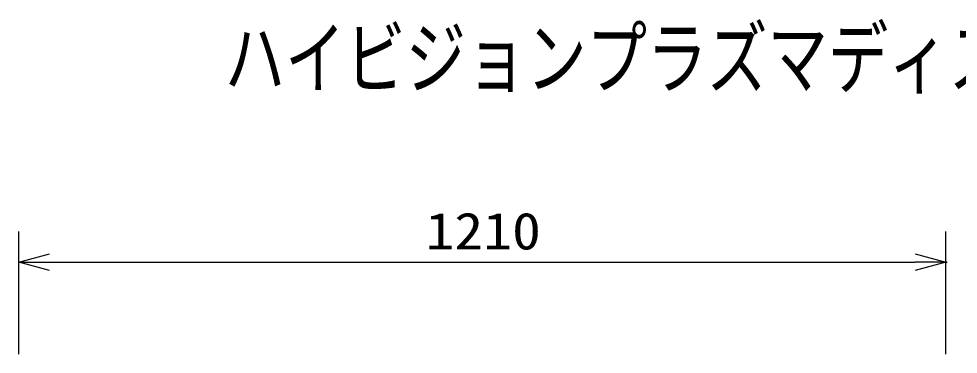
# Model space of a CAD drawing. Units: millimetres, scale not verified. Extents: x -63 to 63, y -57 to 57.
# Drawn here: x -48.9 to 12.4, y 35.5 to 57.4 of the extents above; entities that cross this region are included whole.
import ezdxf
from ezdxf.enums import TextEntityAlignment as Align

# ---------------------------------------------------------------- set-up
doc = ezdxf.new("R2010")
doc.units = ezdxf.units.MM
doc.header["$LTSCALE"] = 0.190236
doc.header["$PDMODE"] = 32
doc.header["$PDSIZE"] = 0.0951
for name, color, linetype in [('0-0_MOJI1', 2, 'Continuous'), ('0-4_SUNPO', 3, 'Continuous'), ('0-5_DEFPOINTS', 7, 'Continuous')]:
    doc.layers.add(name, color=color, linetype=linetype)
doc.styles.add('ＭＳ ゴシック', font='')
doc.styles.get('ＭＳ ゴシック').set_extended_font_data('MS Gothic')

# ---------------------------------------------------------------- blocks, each defined once
blk = doc.blocks.new('_OPEN30')
at = {"layer": '0-5_DEFPOINTS'}
blk.add_line((0, 0), (-1, 0), dxfattribs=at)
blk.add_lwpolyline([(-1, 0.26795), (0, 0), (-1, -0.26795)], dxfattribs=at)

msp = doc.modelspace()

# ---------------------------------------------------------------- linework, layer by layer
at = {"layer": '0-4_SUNPO'}
for p, q in [((-48.9368, 35.5139), (-48.9368, 43.5139)), ((11.5633, 35.5139), (11.5633, 43.5139)), ((-46.9368, 41.5139), (9.5633, 41.5139))]:
    msp.add_line(p, q, dxfattribs=at)
at = {"layer": '0-5_DEFPOINTS'}
msp.add_point((11.5633, 41.5139), dxfattribs=at)

# ---------------------------------------------------------------- block references
at = {"layer": '0-4_SUNPO', "xscale": 2, "yscale": 2, "rotation": 180}
msp.add_blockref('_OPEN30', (-48.9368, 41.5139), dxfattribs=at)
at = {"layer": '0-4_SUNPO', "xscale": 2, "yscale": 2}
msp.add_blockref('_OPEN30', (11.5633, 41.5139), dxfattribs=at)

# ---------------------------------------------------------------- texts
at = {"layer": '0-0_MOJI1', "style": 'ＭＳ ゴシック', "width": 0.75}
msp.add_text('ハイビジョンプラズマディスプレイ据置きスタンド付', height=3.848, dxfattribs=at).set_placement((-35.5001, 51.7599), align=Align.BOTTOM_LEFT)
at = {"layer": '0-4_SUNPO', "style": 'ＭＳ ゴシック', "width": 1.15}
msp.add_text('1210', height=2.406, dxfattribs=at).set_placement((-22.3941, 41.6235), align=Align.BOTTOM_LEFT)

doc.saveas('drawing.dxf')
